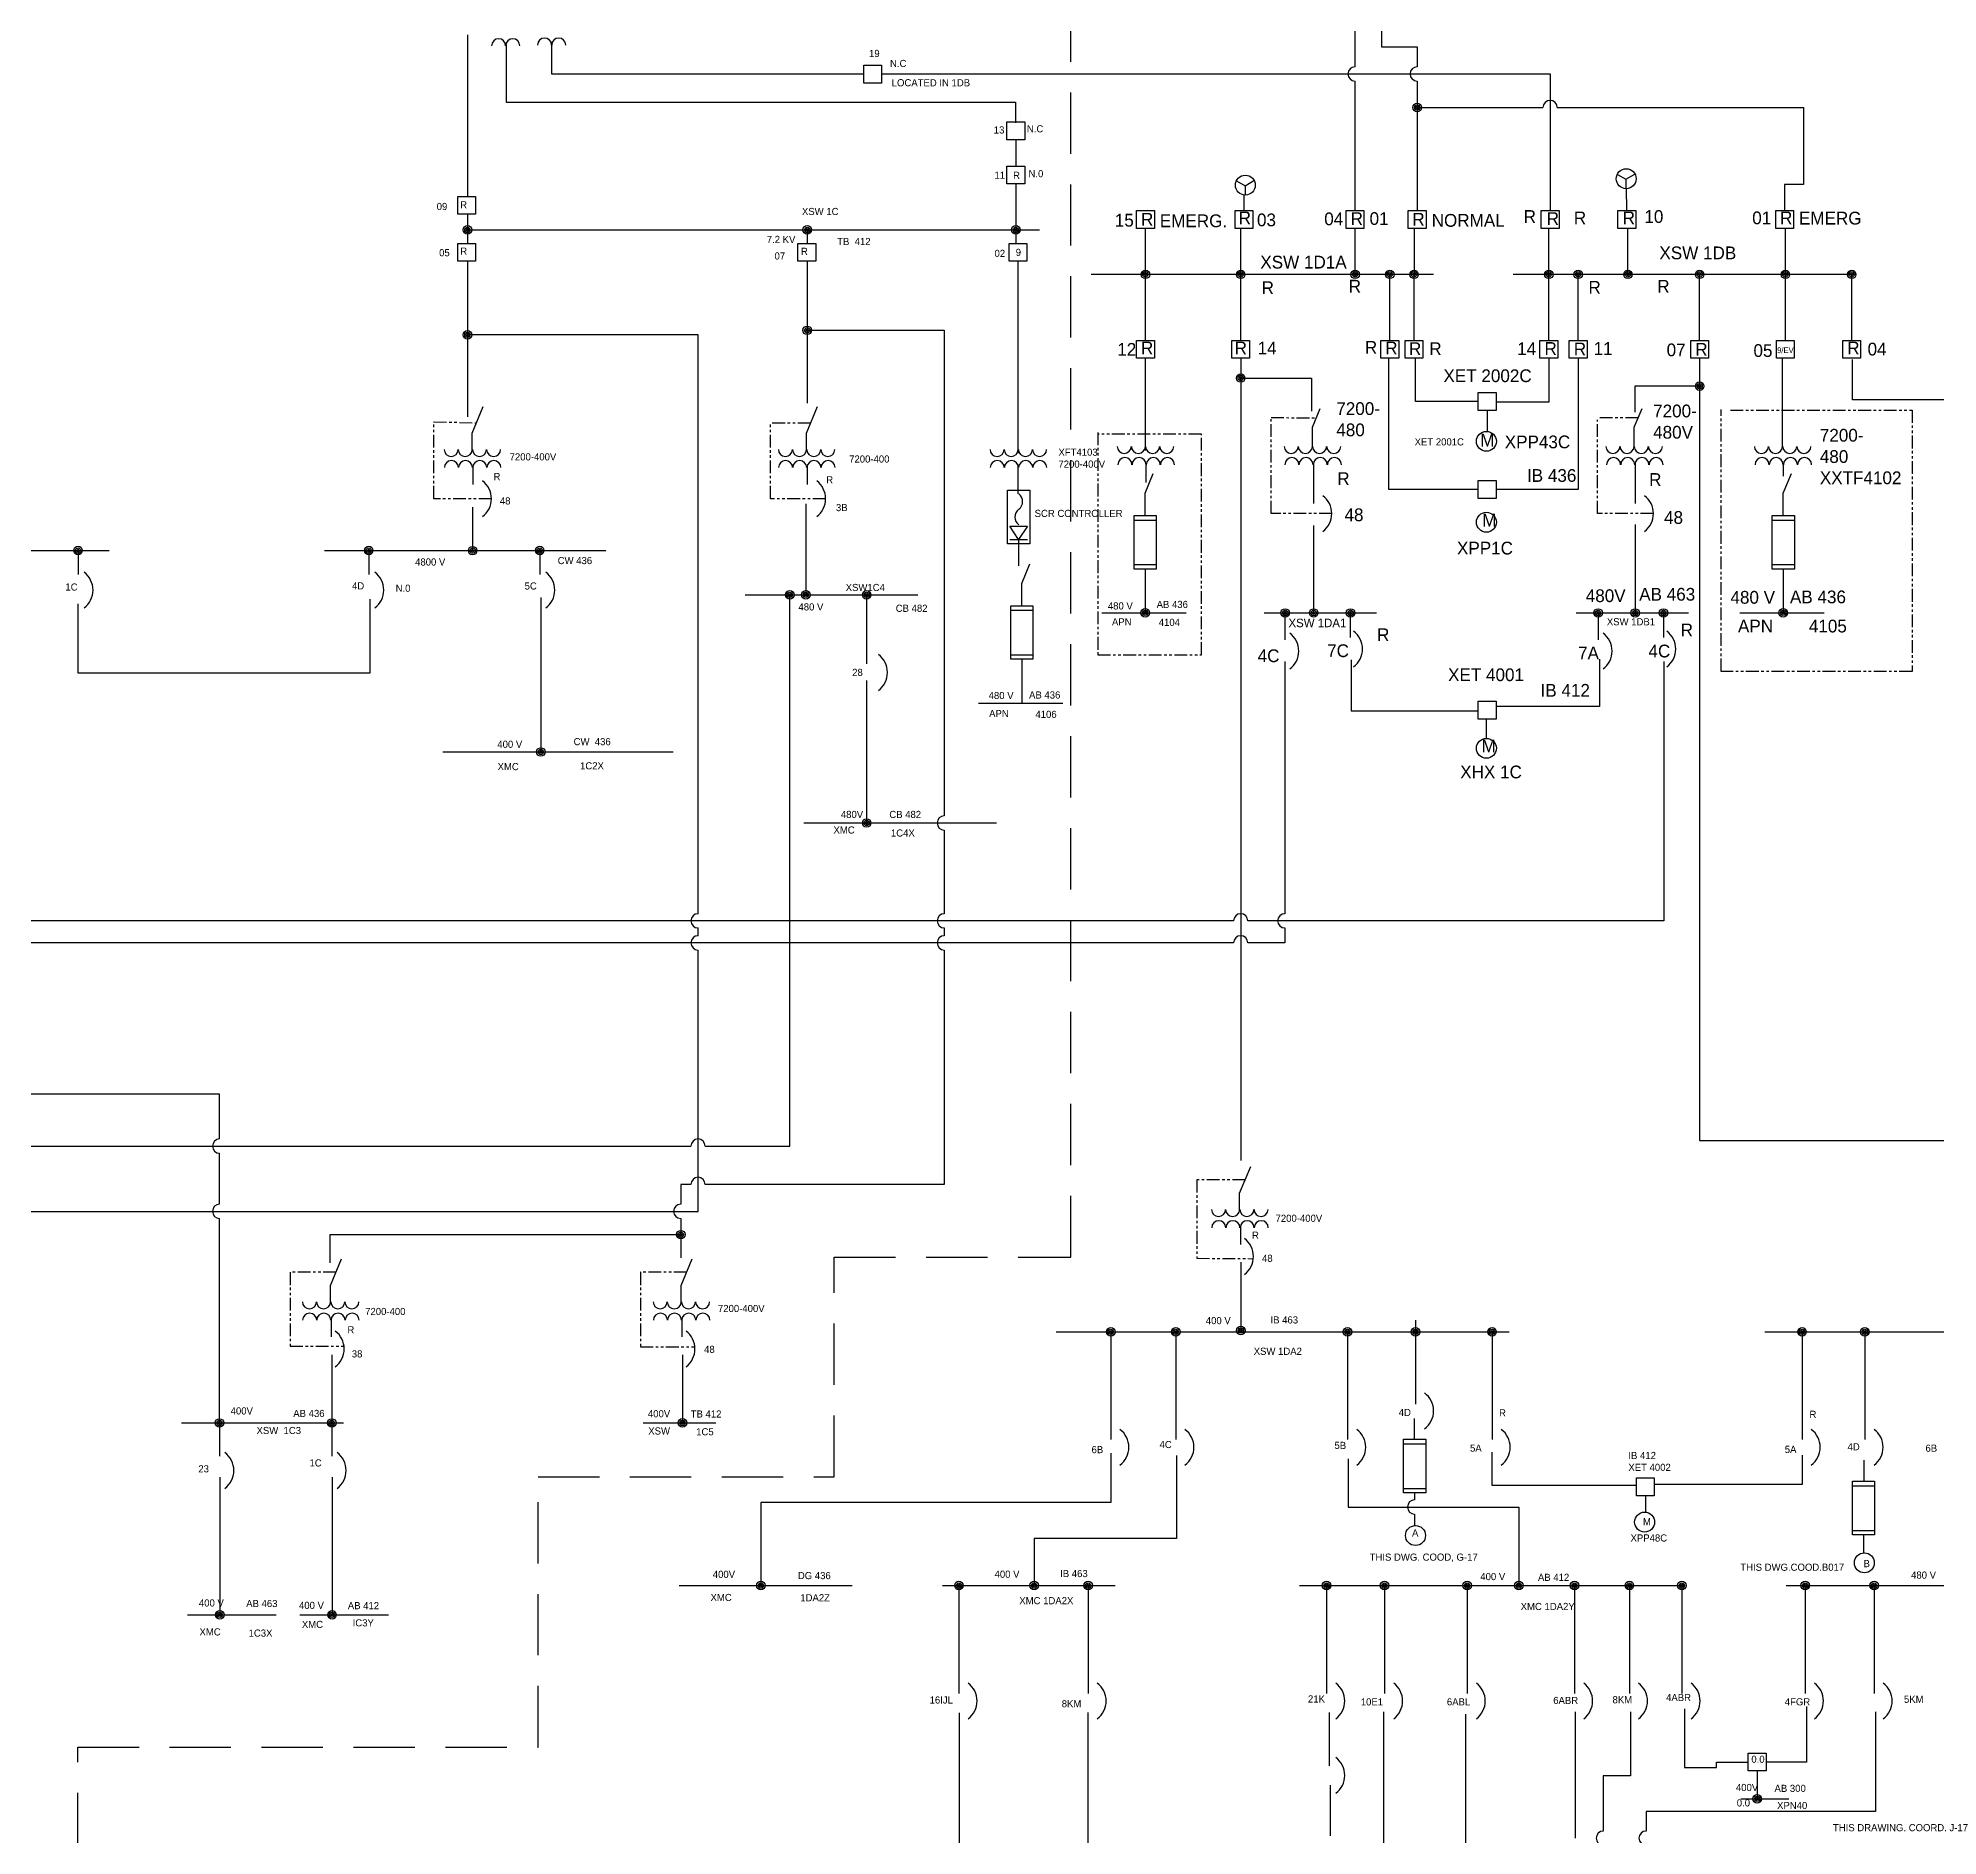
# Model space of a CAD drawing. Header units: millimetres. Extents: x -7 to 317, y -9 to 207.
# Drawn here: x 104.5 to 197.4, y 75.1 to 163.1 of the extents above; entities that cross this region are included whole.
import ezdxf
from ezdxf.enums import TextEntityAlignment as Align

# ---------------------------------------------------------------- set-up
doc = ezdxf.new("R2010")
doc.units = ezdxf.units.MM
doc.header["$LTSCALE"] = 4
doc.header["$MEASUREMENT"] = 0
doc.linetypes.add('HIDDEN', pattern=[0.375, 0.25, -0.125])
doc.linetypes.add('PHANTOM2', pattern=[1.25, 0.625, -0.125, 0.125, -0.125, 0.125, -0.125])
for name, color, linetype in [('hidden', 7, 'HIDDEN'), ('SYMS', 7, 'Continuous'), ('WIRES', 7, 'Continuous')]:
    doc.layers.add(name, color=color, linetype=linetype)
doc.styles.add('WD', font='romans.shx')

# ---------------------------------------------------------------- blocks, each defined once
blk = doc.blocks.new('TF')
for centre in [(51.836, 188.581), (51.935, 188.581)]:
    blk.add_arc(centre, 0.0492, 0, 180)
blk = doc.blocks.new('VT0_01')
for p, q in [((-0.0625, 0.0625), (0.0625, 0.0625)), ((-0.0625, -0.0625), (-0.0625, 0.0625)), ((0.0625, 0.0625), (0.0625, -0.0625)), ((0.0625, -0.0625), (-0.0625, -0.0625))]:
    blk.add_line(p, q)
at = {"style": 'WD', "flags": 1}
for tag, p in [('X4TERM01', (-0.0625, 0)), ('X2TERM01', (0, 0.0625)), ('X1TERM01', (0.0625, 0)), ('X8TERM01', (0, -0.0625))]:
    blk.add_attdef(tag, p, '', height=0.01, dxfattribs=at)
blk = doc.blocks.new('WDDOT')
for radius in [0.03, 0.0187, 0.00929]:
    blk.add_circle((0, 0), radius)
blk = doc.blocks.new('HGF')
for p in [(6.725, 0.277), (6.924, 0.277)]:
    blk.add_blockref('TF', p)
blk = doc.blocks.new('VFU0')
for p, q in [((-0.078, -0.188), (-0.078, 0.188)), ((-0.078, 0.188), (0.078, 0.188)), ((-0.078, 0.156), (0.078, 0.156)), ((0.078, 0.188), (0.078, -0.188)), ((-0.078, -0.156), (0.078, -0.156)), ((0.078, -0.188), (-0.078, -0.188))]:
    blk.add_line(p, q)
at = {"linetype": 'Continuous', "style": 'WD', "width": 0.7, "flags": 8}
blk.add_attdef('TERM01', text='', height=0.1, dxfattribs=at).set_placement((-0.055, 0.207), align=Align.RIGHT)
at = {"style": 'WD', "width": 0.7}
for tag, p in [('INST', (0.188, 0.234)), ('LOC', (0.188, 0.078)), ('DESC1', (0.18, -0.134)), ('DESC2', (0.188, -0.297)), ('DESC3', (0.188, -0.453))]:
    blk.add_attdef(tag, p, '', height=0.125, dxfattribs=at)
blk.add_attdef('RATING1', text='', height=0.0938, rotation=90, dxfattribs=at).set_placement((0, 0), align=Align.MIDDLE_CENTER)
at = {"color": 7, "style": 'WD', "flags": 1}
for tag, p in [('X2TERM01', (0, 0.188)), ('X8TERM02', (0, -0.188))]:
    blk.add_attdef(tag, p, '', height=0.01, dxfattribs=at)
at = {"linetype": 'Continuous', "style": 'WD', "flags": 9}
for tag, p in [('ASSYCODE', (-0.078, -0.105)), ('MFG', (-0.08, -0.088)), ('CAT', (-0.08, -0.073))]:
    blk.add_attdef(tag, text='', height=0.01, dxfattribs=at).set_placement(p, align=Align.RIGHT)
at = {"style": 'WD', "flags": 9}
blk.add_attdef('FAMILY', text='', height=0.01, dxfattribs=at).set_placement((-0.08, -0.036), align=Align.RIGHT)
at = {"linetype": 'Continuous', "style": 'WD', "width": 0.7, "flags": 8}
blk.add_attdef('TERM02', text='', height=0.1, dxfattribs=at).set_placement((-0.041, -0.213), align=Align.TOP_RIGHT)
blk = doc.blocks.new('VT0_02')
blk.add_circle((0, 0), 0.0699)
at = {"style": 'WD', "flags": 1}
for tag, p in [('X4TERM01', (-0.07, 0)), ('X2TERM01', (0, 0.07)), ('X1TERM01', (0.07, 0)), ('X8TERM01', (0, -0.07))]:
    blk.add_attdef(tag, p, '', height=0.01, dxfattribs=at)
blk = doc.blocks.new('KJJ')
for p in [(-11.926, -2.352), (-11.727, -2.352)]:
    blk.add_blockref('TF', p)
blk = doc.blocks.new('HDI1R')
for p, q in [((-0.047, 0), (0.047, 0.062)), ((-0.047, 0.062), (-0.047, -0.062)), ((0.047, -0.062), (-0.047, 0)), ((0.047, 0.062), (0.047, -0.062))]:
    blk.add_line(p, q)
at = {"style": 'WD'}
for tag, width, p in [('INST', 0.7, (0, 0.888)), ('LOC', 0.7, (0, 0.719)), ('DESC1', 0.7, (0, 0.562)), ('DESC2', 0.7, (0, 0.406)), ('RATING1', 0.9, (0.006, 0.094))]:
    blk.add_attdef(tag, text='', height=0.125, dxfattribs=dict(at, width=width)).set_placement(p, align=Align.CENTER)
blk.add_attdef('TAG1', text='', height=0.125, dxfattribs=at).set_placement((0, 0.25), align=Align.CENTER)
for tag, p, height, flags in [('FAMILY', (0.205, 0.152), 0.01, 9), ('WDBLKNAM', (0.205, 0.133), 0.01, 9), ('X4TERM01', (-0.047, 0), 0.0125, 1), ('X1TERM02', (0.047, 0), 0.0125, 1)]:
    blk.add_attdef(tag, p, '', height=height, dxfattribs=dict(at, flags=flags))
at = {"linetype": 'Continuous', "style": 'WD', "flags": 9}
for tag, p in [('ASSYCODE', (0.219, 0.062)), ('MFG', (0.228, 0.089)), ('CAT', (0.23, 0.108))]:
    blk.add_attdef(tag, text='', height=0.01, dxfattribs=at).set_placement(p, align=Align.CENTER)
at = {"linetype": 'Continuous', "style": 'WD', "flags": 8}
blk.add_attdef('TERM01', text='', height=0.125, dxfattribs=at).set_placement((-0.125, -0.031), align=Align.TOP_RIGHT)
blk.add_attdef('TERM02', text='', height=0.125, dxfattribs=at).set_placement((0.109, -0.031), align=Align.TOP_LEFT)
at = {"style": 'WD', "width": 0.9}
blk.add_attdef('RATING2', text='', height=0.125, dxfattribs=at).set_placement((0.006, -0.188), align=Align.TOP_CENTER)
blk = doc.blocks.new('YFUY')
for centre, start, end in [((58.737, 183.802), 36.8699, 143.1301), ((58.845, 183.883), 216.8699, 323.1301)]:
    blk.add_arc(centre, 0.0677, start, end)
blk = doc.blocks.new('HTGCF')
for p, q in [((59.261, 181.618), (59.261, 181.993)), ((59.261, 181.993), (59.417, 181.993)), ((59.417, 181.993), (59.417, 181.618)), ((59.417, 181.618), (59.261, 181.618))]:
    blk.add_line(p, q)
at = {"rotation": 90}
blk.add_blockref('YFUY', (243.182, 123.068), dxfattribs=at)
at = {"layer": 'SYMS', "rotation": 90}
blk.add_blockref('HDI1R', (59.338, 181.694), dxfattribs=at)
blk = doc.blocks.new('TXJTYX')
at = {"layer": 'WIRES'}
for p, q in [((59.335, 181.967), (59.335, 182.174)), ((59.339, 181.648), (59.339, 181.463))]:
    blk.add_line(p, q, dxfattribs=at)
blk.add_blockref('HTGCF', (0, 0))
blk = doc.blocks.new('HT0_02')
blk.add_circle((0, 0), 0.0699)
at = {"style": 'WD', "flags": 1}
for tag, p in [('X4TERM01', (-0.07, 0)), ('X2TERM01', (0, 0.07)), ('X1TERM01', (0.07, 0)), ('X8TERM01', (0, -0.07))]:
    blk.add_attdef(tag, p, '', height=0.01, dxfattribs=at)

msp = doc.modelspace()

# ---------------------------------------------------------------- linework, layer by layer
for p, q in [((181.743, 156.407), (182.161, 156.172)), ((182.161, 156.172), (182.599, 156.427)), ((182.161, 156.166), (182.161, 155.709)), ((163.109, 156.094), (163.527, 155.859)), ((163.527, 155.859), (163.964, 156.114)), ((163.527, 155.853), (163.527, 155.396))]:
    msp.add_line(p, q)
at = {"linetype": 'PHANTOM2', "lineweight": 25, "ltscale": 0.25}
for p, q in [((123.842, 140.541), (123.842, 144.305)), ((123.842, 144.305), (125.929, 144.259)), ((142.272, 144.244), (140.306, 144.244)), ((140.306, 140.541), (140.306, 144.222)), ((164.8, 139.813), (164.8, 144.517)), ((164.8, 144.517), (167.021, 144.495)), ((182.758, 144.495), (180.766, 144.495)), ((180.766, 139.813), (180.766, 144.409)), ((186.824, 132.091), (186.824, 144.908)), ((187.276, 144.878), (196.157, 144.878)), ((196.157, 144.878), (196.157, 132.091)), ((156.317, 143.78), (156.317, 132.901)), ((161.391, 143.709), (156.317, 143.709)), ((161.391, 132.901), (161.391, 143.709)), ((126.66, 140.541), (123.842, 140.541)), ((143.009, 140.541), (140.306, 140.541)), ((167.769, 139.813), (164.8, 139.813)), ((183.505, 139.813), (180.766, 139.813)), ((156.317, 132.901), (161.391, 132.901)), ((196.157, 132.091), (186.824, 132.091)), ((163.53, 107.208), (161.169, 107.208)), ((161.169, 107.208), (161.169, 103.374)), ((161.169, 103.374), (163.928, 103.351)), ((119.055, 102.686), (116.814, 102.686)), ((116.814, 102.686), (116.814, 99.068)), ((136.214, 102.686), (133.947, 102.686)), ((133.947, 102.686), (133.947, 99.036)), ((116.814, 99.068), (119.45, 99.074)), ((133.947, 99.036), (136.612, 99.034))]:
    msp.add_line(p, q, dxfattribs=at)
for centre in [(125.565, 140.541), (141.914, 140.541), (166.673, 139.813), (182.41, 139.813), (106.072, 136.072), (120.293, 136.072), (128.66, 136.072), (165.06, 133.086), (168.178, 133.187), (180.385, 133.086), (183.504, 133.187), (144.938, 132.038), (162.838, 103.458), (118.363, 98.937), (135.522, 98.937), (171.656, 95.904), (156.749, 94.125), (159.931, 94.125), (168.333, 94.125), (175.403, 94.125), (190.568, 94.125), (193.644, 94.125), (112.961, 92.986), (118.453, 92.986), (149.323, 81.708), (155.642, 81.708), (167.307, 81.708), (170.141, 81.708), (174.185, 81.708), (179.437, 81.708), (182.12, 81.708), (184.69, 81.708), (190.724, 81.708), (194.093, 81.708), (167.307, 78.066)]:
    msp.add_arc(centre, 1.095, 306.87001, 53.131)
at = {"layer": 'hidden', "ltscale": 3}
for p, q in [((155.004, 103.426), (155.004, 166.658)), ((143.429, 92.682), (143.429, 103.426)), ((143.429, 103.426), (155.004, 103.426)), ((128.937, 79.442), (128.937, 92.682)), ((128.937, 92.682), (143.429, 92.682)), ((106.417, 51.714), (106.417, 79.442)), ((106.417, 79.442), (128.937, 79.442))]:
    msp.add_line(p, q, dxfattribs=at)
at = {"layer": 'WIRES'}
for p, q in [((170.2, 167.882), (170.2, 162.657)), ((168.909, 161.679), (168.909, 163.962)), ((125.484, 163.248), (125.484, 155.334)), ((127.378, 162.758), (127.378, 159.948)), ((129.595, 162.767), (129.595, 161.33)), ((170.2, 162.657), (171.947, 162.657)), ((171.947, 162.657), (171.947, 161.679)), ((129.595, 161.33), (144.876, 161.33)), ((145.748, 161.33), (178.451, 161.33)), ((168.909, 154.642), (168.909, 160.982)), ((171.947, 160.982), (171.947, 154.642)), ((178.451, 161.33), (178.451, 154.642)), ((127.378, 159.948), (152.298, 159.948)), ((152.298, 159.948), (152.298, 158.941)), ((171.947, 159.686), (178.102, 159.686)), ((178.8, 159.686), (190.853, 159.686)), ((190.853, 159.686), (190.853, 155.92)), ((152.315, 158.107), (152.315, 156.823)), ((152.315, 155.951), (152.315, 153.031)), ((163.477, 154.642), (163.477, 155.401)), ((182.203, 154.642), (182.193, 155.747)), ((190.853, 155.92), (189.922, 155.92)), ((189.922, 155.92), (189.922, 154.642)), ((125.484, 154.462), (125.484, 153.031)), ((125.484, 153.696), (153.472, 153.696)), ((142.107, 153.696), (142.107, 153.031)), ((158.654, 151.5), (158.654, 153.77)), ((163.325, 151.5), (163.325, 153.77)), ((168.912, 151.52), (168.912, 153.77)), ((171.816, 151.515), (171.816, 153.77)), ((178.392, 151.545), (178.392, 153.77)), ((182.258, 151.52), (182.258, 153.77)), ((189.959, 151.524), (189.959, 153.77)), ((125.484, 152.159), (125.484, 144.546)), ((142.107, 152.159), (142.107, 145.213)), ((152.417, 152.159), (152.417, 142.774)), ((172.742, 151.52), (155.999, 151.52)), ((158.653, 148.285), (158.653, 151.52)), ((163.314, 148.285), (163.314, 151.52)), ((170.606, 148.285), (170.606, 151.52)), ((171.793, 148.285), (171.793, 151.52)), ((193.384, 151.52), (176.642, 151.52)), ((178.385, 148.285), (178.385, 151.52)), ((179.821, 148.285), (179.821, 151.52)), ((185.766, 148.285), (185.766, 151.52)), ((189.959, 148.285), (189.959, 151.52)), ((193.204, 148.285), (193.204, 151.52)), ((142.107, 148.783), (148.814, 148.783)), ((148.814, 148.783), (148.814, 125.022)), ((136.768, 148.563), (125.484, 148.563)), ((136.768, 120.232), (136.768, 148.563)), ((158.653, 142.897), (158.653, 147.413)), ((163.314, 147.413), (163.314, 108.161)), ((170.568, 140.999), (170.568, 147.413)), ((171.864, 145.299), (171.864, 147.413)), ((178.385, 147.413), (178.385, 145.259)), ((179.821, 147.413), (179.821, 140.999)), ((185.766, 147.413), (185.766, 109.141)), ((189.822, 143.088), (189.822, 147.413)), ((193.241, 145.378), (193.241, 147.358)), ((163.314, 146.448), (166.785, 146.448)), ((166.785, 146.448), (166.785, 144.821)), ((185.766, 146.052), (182.595, 146.052)), ((182.595, 146.052), (182.595, 144.777)), ((125.718, 143.749), (126.259, 145.057)), ((142.067, 143.749), (142.609, 145.057)), ((174.933, 145.299), (171.864, 145.299)), ((178.385, 145.259), (175.799, 145.259)), ((200.133, 145.378), (193.241, 145.378)), ((166.833, 144.042), (167.209, 144.949)), ((175.369, 144.863), (175.369, 143.849)), ((182.57, 144.042), (182.946, 144.949)), ((125.718, 142.86), (125.718, 143.749)), ((142.067, 142.86), (142.067, 143.749)), ((166.833, 143.085), (166.833, 144.042)), ((182.57, 143.085), (182.57, 144.042)), ((158.669, 142.265), (158.669, 141.336)), ((166.882, 142.276), (166.882, 140.315)), ((182.619, 142.276), (182.619, 140.315)), ((189.855, 142.225), (189.855, 141.646)), ((125.755, 142.1), (125.755, 141.242)), ((142.105, 142.1), (142.105, 141.242)), ((158.64, 140.812), (159.039, 141.777)), ((189.855, 140.812), (190.254, 141.777)), ((158.64, 139.717), (158.64, 140.812)), ((174.933, 140.999), (170.568, 140.999)), ((179.821, 140.999), (175.805, 140.999)), ((189.855, 139.717), (189.855, 140.812)), ((125.739, 140.122), (125.739, 138.001)), ((142.041, 140.296), (142.041, 135.788)), ((166.883, 139.237), (166.883, 134.951)), ((182.611, 139.281), (182.611, 134.869)), ((94.188, 138.001), (107.955, 138.001)), ((106.433, 138.003), (106.433, 136.831)), ((118.489, 138.001), (132.257, 138.001)), ((120.654, 138.003), (120.654, 136.831)), ((129.02, 138.003), (129.02, 136.831)), ((152.605, 136.398), (153.004, 137.362)), ((158.64, 137.1), (158.64, 134.979)), ((189.855, 137.1), (189.855, 134.979)), ((139.068, 135.839), (147.525, 135.839)), ((141.254, 108.861), (141.254, 135.839)), ((145.013, 135.839), (145.013, 132.459)), ((152.605, 135.302), (152.605, 136.398)), ((106.427, 135.399), (106.427, 132.02)), ((120.727, 132.02), (120.727, 135.632)), ((129.074, 135.707), (129.074, 128.148)), ((156.516, 134.957), (160.646, 134.957)), ((164.467, 134.951), (169.959, 134.951)), ((165.473, 134.951), (165.473, 133.632)), ((168.672, 134.951), (168.672, 133.753)), ((179.721, 134.951), (185.213, 134.951)), ((180.798, 134.951), (180.798, 133.632)), ((183.998, 134.951), (183.998, 133.753)), ((187.731, 134.957), (191.861, 134.957)), ((106.427, 132.02), (120.727, 132.02)), ((152.605, 132.686), (152.605, 130.565)), ((165.47, 132.581), (165.47, 120.232)), ((168.721, 132.652), (168.721, 130.16)), ((180.873, 132.688), (180.873, 130.367)), ((184.016, 132.581), (184.016, 119.884)), ((145.013, 131.639), (145.013, 124.57)), ((150.481, 130.543), (154.611, 130.543)), ((168.721, 130.16), (174.933, 130.16)), ((180.873, 130.367), (175.805, 130.367)), ((175.333, 128.815), (175.333, 129.761)), ((124.273, 128.148), (135.551, 128.148)), ((141.938, 124.673), (151.369, 124.673)), ((148.814, 124.324), (148.814, 120.232)), ((162.965, 119.884), (103.27, 119.884)), ((136.768, 119.155), (136.768, 119.535)), ((148.814, 119.535), (148.814, 119.155)), ((184.016, 119.884), (163.663, 119.884)), ((165.47, 119.535), (165.47, 118.806)), ((162.965, 118.806), (94.907, 118.806)), ((136.768, 105.668), (136.768, 118.457)), ((148.814, 118.457), (148.814, 106.985)), ((165.47, 118.806), (163.663, 118.806)), ((113.36, 111.403), (97.956, 111.403)), ((113.36, 109.21), (113.36, 111.403)), ((101.474, 108.861), (136.419, 108.861)), ((137.116, 108.861), (141.254, 108.861)), ((185.766, 109.141), (201.246, 109.141)), ((113.36, 106.017), (113.36, 108.512)), ((163.259, 106.554), (163.801, 107.861)), ((136.419, 106.985), (135.921, 106.985)), ((135.921, 106.985), (135.921, 106.017)), ((148.814, 106.985), (137.116, 106.985)), ((163.259, 105.665), (163.259, 106.554)), ((42.323, 105.668), (136.768, 105.668)), ((113.36, 95.303), (113.36, 105.32)), ((135.921, 105.32), (135.921, 103.388)), ((118.766, 103.146), (118.766, 104.529)), ((118.766, 104.529), (135.921, 104.529)), ((163.297, 104.905), (163.297, 104.047)), ((118.784, 102.032), (119.326, 103.34)), ((135.943, 102.032), (136.485, 103.34)), ((163.323, 103.176), (163.323, 99.814)), ((118.784, 101.143), (118.784, 102.032)), ((135.943, 101.143), (135.943, 102.032)), ((118.822, 100.384), (118.822, 99.525)), ((135.981, 100.384), (135.981, 99.525)), ((154.285, 99.773), (176.44, 99.773)), ((156.955, 99.773), (156.955, 94.497)), ((160.137, 99.773), (160.137, 94.497)), ((168.539, 99.773), (168.539, 94.497)), ((171.863, 100.346), (171.863, 96.23)), ((175.609, 99.773), (175.609, 94.497)), ((188.95, 99.773), (211.105, 99.773)), ((190.775, 99.773), (190.775, 94.497)), ((193.85, 99.773), (193.85, 94.497)), ((118.848, 98.655), (118.848, 95.292)), ((136.006, 98.655), (136.006, 95.292)), ((111.5, 95.314), (119.429, 95.314)), ((113.356, 95.314), (113.356, 93.688)), ((118.847, 95.314), (118.847, 93.688)), ((134.088, 95.317), (137.642, 95.317)), ((171.824, 94.51), (171.824, 95.536)), ((175.597, 93.885), (175.597, 92.264)), ((156.957, 93.828), (156.957, 91.415)), ((160.177, 93.728), (160.177, 89.652)), ((168.574, 93.56), (168.574, 91.2)), ((190.778, 93.732), (190.778, 92.298)), ((193.803, 93.497), (193.803, 92.454)), ((113.368, 92.666), (113.368, 85.895)), ((118.86, 92.666), (118.86, 85.895)), ((175.597, 92.264), (182.673, 92.264)), ((190.778, 92.298), (183.545, 92.298)), ((156.957, 91.415), (139.839, 91.415)), ((139.839, 91.415), (139.839, 87.356)), ((168.574, 91.2), (176.919, 91.2)), ((171.824, 91.893), (171.824, 91.549)), ((176.919, 91.2), (176.919, 87.356)), ((183.109, 91.755), (183.109, 90.95)), ((171.824, 90.851), (171.824, 90.289)), ((160.177, 89.652), (153.217, 89.652)), ((153.217, 89.652), (153.217, 87.36)), ((193.783, 89.838), (193.783, 89.493)), ((193.783, 89.516), (193.783, 88.953)), ((135.846, 87.356), (144.307, 87.356)), ((148.718, 87.356), (157.179, 87.356)), ((149.53, 87.355), (149.53, 82.079)), ((155.848, 87.355), (155.848, 82.079)), ((166.182, 87.356), (184.972, 87.356)), ((167.513, 87.355), (167.513, 82.079)), ((170.348, 87.355), (170.348, 82.079)), ((174.391, 87.355), (174.391, 82.079)), ((179.644, 87.355), (179.644, 82.079)), ((182.327, 87.355), (182.327, 82.079)), ((184.896, 87.355), (184.896, 82.079)), ((190.005, 87.356), (210.755, 87.356)), ((190.93, 87.355), (190.93, 82.079)), ((194.299, 87.355), (194.299, 82.079)), ((111.794, 85.923), (116.123, 85.923)), ((117.286, 85.923), (121.615, 85.923)), ((149.547, 81.134), (149.547, 74.61)), ((155.843, 81.15), (155.843, 70.773)), ((167.648, 81.141), (167.648, 78.537)), ((170.294, 81.177), (170.294, 68.494)), ((174.318, 81.057), (174.318, 64.663)), ((179.671, 81.177), (179.671, 74.992)), ((182.378, 81.172), (182.378, 78.049)), ((185.024, 81.326), (185.024, 78.458)), ((190.989, 81.439), (190.989, 78.721)), ((194.375, 81.172), (194.375, 76.302)), ((185.024, 78.458), (186.585, 78.458)), ((186.585, 78.458), (186.585, 78.721)), ((186.585, 78.721), (188.147, 78.721)), ((188.583, 78.285), (188.583, 76.921)), ((190.989, 78.721), (189.019, 78.721)), ((167.69, 77.585), (167.69, 75.108)), ((182.378, 78.049), (181.053, 78.049)), ((181.053, 78.049), (181.053, 75.341)), ((194.375, 76.302), (183.146, 76.302)), ((183.146, 76.302), (183.146, 75.341)), ((187.786, 76.921), (190.133, 76.921))]:
    msp.add_line(p, q, dxfattribs=at)
for centre, start, end in [((168.909, 161.33), 90, 270), ((171.947, 161.33), 90, 270), ((178.451, 159.686), 0, 180), ((148.814, 124.673), 90, 270), ((136.768, 119.884), 90, 270), ((148.814, 119.884), 90, 270), ((163.314, 119.884), 0, 180), ((165.47, 119.884), 90, 270), ((136.768, 118.806), 90, 270), ((148.814, 118.806), 90, 270), ((163.314, 118.806), 0, 180), ((113.36, 108.861), 90, 270), ((136.768, 108.861), 0, 180), ((136.768, 106.985), 0, 180), ((113.36, 105.668), 90, 270), ((135.921, 105.668), 90, 270), ((171.824, 91.2), 90, 270), ((181.053, 74.992), 90, 270), ((183.146, 74.992), 90, 270)]:
    msp.add_arc(centre, 0.349, start, end, dxfattribs=at)

# ---------------------------------------------------------------- block references
at = {"xscale": 6.976589873819913, "yscale": 6.976589873819913, "zscale": 6.976589873819913}
for name, p in [('TF', (-234.628, -1152.945)), ('TF', (-232.38, -1152.909)), ('KJJ', (-153.736, -1157.181)), ('KJJ', (-137.387, -1157.181)), ('KJJ', (-127.03, -1157.181)), ('TXJTYX', (-261.533, -1128.733)), ('HGF', (-250.906, -1175.377)), ('HGF', (-242.738, -1175.377)), ('HGF', (-227.001, -1175.377)), ('HGF', (-219.737, -1175.377)), ('KJJ', (-116.195, -1194.376)), ('KJJ', (-160.67, -1198.898)), ('KJJ', (-143.511, -1198.898))]:
    msp.add_blockref(name, p, dxfattribs=at)
at = {"xscale": 6.976589873819913, "yscale": 6.976589873819913, "zscale": 6.976589873819913, "rotation": 180}
for name, p in [('KJJ', (405.202, 1442.2)), ('KJJ', (421.552, 1442.2)), ('KJJ', (431.908, 1442.2)), ('HGF', (568.251, 1460.69)), ('HGF', (576.42, 1460.69)), ('HGF', (592.157, 1460.69)), ('HGF', (599.421, 1460.69)), ('KJJ', (442.744, 1405.005)), ('KJJ', (398.269, 1400.484)), ('KJJ', (415.427, 1400.484))]:
    msp.add_blockref(name, p, dxfattribs=at)
at = {"layer": 'SYMS', "xscale": 6.976589873819913, "yscale": 6.976589873819913, "zscale": 6.976589873819913}
for name, p in [('VT0_01', (145.312, 161.317)), ('WDDOT', (171.947, 159.686)), ('VT0_01', (152.315, 158.543)), ('VT0_01', (152.315, 156.387)), ('HT0_02', (163.54, 155.889)), ('HT0_02', (182.174, 156.202)), ('VT0_01', (125.444, 154.898)), ('VT0_01', (158.653, 154.206)), ('VT0_01', (163.477, 154.206)), ('VT0_01', (168.909, 154.206)), ('VT0_01', (171.947, 154.206)), ('VT0_01', (178.451, 154.206)), ('VT0_01', (182.203, 154.206)), ('VT0_01', (189.922, 154.206)), ('WDDOT', (125.484, 153.696)), ('WDDOT', (142.107, 153.696)), ('WDDOT', (152.317, 153.696)), ('VT0_01', (125.444, 152.595)), ('VT0_01', (142.091, 152.595)), ('VT0_01', (152.417, 152.595)), ('WDDOT', (158.653, 151.52)), ('WDDOT', (163.314, 151.52)), ('WDDOT', (168.912, 151.52)), ('WDDOT', (170.606, 151.52)), ('WDDOT', (171.793, 151.52)), ('WDDOT', (178.385, 151.52)), ('WDDOT', (179.821, 151.52)), ('WDDOT', (182.258, 151.52)), ('WDDOT', (185.766, 151.52)), ('WDDOT', (189.959, 151.52)), ('WDDOT', (193.204, 151.52)), ('WDDOT', (125.484, 148.563)), ('WDDOT', (142.107, 148.783)), ('VT0_01', (158.653, 147.849)), ('VT0_01', (163.314, 147.849)), ('VT0_01', (170.606, 147.849)), ('VT0_01', (171.793, 147.849)), ('VT0_01', (178.385, 147.849)), ('VT0_01', (179.821, 147.849)), ('VT0_01', (185.766, 147.849)), ('VT0_01', (189.959, 147.849)), ('VT0_01', (193.204, 147.849)), ('WDDOT', (163.314, 146.448)), ('WDDOT', (185.766, 146.052)), ('VT0_01', (175.369, 145.299)), ('VT0_02', (175.333, 143.35)), ('VT0_01', (175.369, 140.995)), ('VFU0', (158.64, 138.408)), ('VT0_02', (175.333, 139.39)), ('VFU0', (189.855, 138.408)), ('WDDOT', (106.433, 138.003)), ('WDDOT', (120.654, 138.003)), ('WDDOT', (125.739, 138.001)), ('WDDOT', (129.02, 138.003)), ('WDDOT', (141.254, 135.839)), ('WDDOT', (142.041, 135.839)), ('WDDOT', (145.013, 135.839)), ('VFU0', (152.605, 133.994)), ('WDDOT', (158.64, 134.957)), ('WDDOT', (165.491, 134.951)), ('WDDOT', (166.883, 134.951)), ('WDDOT', (168.69, 134.951)), ('WDDOT', (180.798, 134.951)), ('WDDOT', (182.611, 134.951)), ('WDDOT', (183.998, 134.951)), ('WDDOT', (189.855, 134.957)), ('VT0_01', (175.369, 130.197)), ('WDDOT', (129.074, 128.148)), ('VT0_02', (175.333, 128.328)), ('WDDOT', (145.013, 124.673)), ('WDDOT', (135.921, 104.529)), ('WDDOT', (156.955, 99.773)), ('WDDOT', (160.137, 99.773)), ('WDDOT', (163.323, 99.839)), ('WDDOT', (168.539, 99.773)), ('WDDOT', (171.863, 99.773)), ('WDDOT', (175.609, 99.773)), ('WDDOT', (190.775, 99.773)), ('WDDOT', (193.85, 99.773)), ('WDDOT', (113.356, 95.314)), ('WDDOT', (118.847, 95.314)), ('WDDOT', (136.006, 95.317)), ('VFU0', (171.824, 93.201)), ('VT0_01', (183.109, 92.191)), ('VFU0', (193.783, 91.146)), ('HT0_02', (171.864, 89.804)), ('HT0_02', (183.074, 90.463)), ('HT0_02', (193.823, 88.468)), ('WDDOT', (139.839, 87.356)), ('WDDOT', (149.53, 87.355)), ('WDDOT', (153.208, 87.356)), ('WDDOT', (155.848, 87.355)), ('WDDOT', (167.513, 87.355)), ('WDDOT', (170.348, 87.355)), ('WDDOT', (174.391, 87.355)), ('WDDOT', (176.919, 87.356)), ('WDDOT', (179.644, 87.355)), ('WDDOT', (182.327, 87.355)), ('WDDOT', (184.896, 87.355)), ('WDDOT', (190.93, 87.355)), ('WDDOT', (194.299, 87.355)), ('WDDOT', (113.368, 85.923)), ('WDDOT', (118.86, 85.923)), ('VT0_01', (188.583, 78.721)), ('WDDOT', (188.583, 76.921))]:
    msp.add_blockref(name, p, dxfattribs=at)

# ---------------------------------------------------------------- texts
at = {"attachment_point": 1}
for s, heights, insert, char_height in [('19', [0], (145.132, 162.507), 0.3488), ('N.C', [0], (146.158, 162.016), 0.3488), ('LOCATED IN 1DB', [0], (146.24, 161.073), 0.34883), ('13', [0], (151.233, 158.763), 0.3488), ('N.C', [0], (152.854, 158.818), 0.3488), ('11', [0], (151.266, 156.551), 0.3488), ('R', [0.356], (152.178, 156.544), 0.349), ('N.0', [0], (152.932, 156.622), 0.3488), ('09', [0], (123.98, 155.018), 0.3488), ('R', [0], (125.132, 155.098), 0.349), ('XSW 1C', [0], (141.85, 154.773), 0.3488), ('15', [0], (157.155, 154.484), 0.6245), ('R', [0], (158.435, 154.531), 0.625), ('EMERG.', [0], (159.357, 154.455), 0.6245), ('R', [0], (163.214, 154.597), 0.625), ('03', [0], (164.11, 154.498), 0.6245), ('04', [0], (167.401, 154.549), 0.6245), ('R', [0], (168.69, 154.564), 0.625), ('01', [0], (169.619, 154.564), 0.6245), ('R', [0], (171.711, 154.531), 0.625), ('NORMAL', [0], (172.657, 154.475), 0.6245), ('R', [0], (177.154, 154.664), 0.625), ('R', [0], (178.282, 154.564), 0.625), ('R', [0], (179.61, 154.597), 0.625), ('R', [0], (182, 154.597), 0.625), ('10', [0], (183.062, 154.664), 0.6245), ('01', [0], (188.339, 154.597), 0.6245), ('R', [0], (189.7, 154.597), 0.625), ('EMERG', [0], (190.624, 154.585), 0.6245), ('7.2 KV', [0], (140.128, 153.406), 0.3488), ('05', [0], (124.099, 152.756), 0.3488), ('R', [0], (125.132, 152.835), 0.349), ('07', [0], (140.508, 152.596), 0.3488), ('R', [0], (141.8, 152.823), 0.349), ('TB  412', [0], (143.573, 153.304), 0.3488), ('02', [0], (151.27, 152.723), 0.3488), ('9', [0], (152.309, 152.772), 0.349), ('XSW 1D1A', [0], (164.274, 152.432), 0.6245), ('XSW 1DB', [0], (183.797, 152.885), 0.6245), ('R', [0], (164.339, 151.178), 0.625), ('R', [0], (168.597, 151.254), 0.625), ('R', [0], (180.327, 151.197), 0.625), ('R', [0], (183.693, 151.247), 0.625), ('12', [0], (157.273, 148.162), 0.6245), ('R', [0], (158.435, 148.228), 0.625), ('R', [0], (163.015, 148.228), 0.625), ('14', [0], (164.143, 148.228), 0.6245), ('R', [0], (169.387, 148.261), 0.625), ('R', [0], (170.383, 148.228), 0.625), ('R', [0], (171.545, 148.195), 0.625), ('R', [0], (172.541, 148.195), 0.625), ('14', [0], (176.84, 148.196), 0.6245), ('R', [0], (178.174, 148.205), 0.625), ('R', [0], (179.61, 148.18), 0.625), ('11', [0], (180.575, 148.205), 0.6245), ('07', [0], (184.151, 148.137), 0.6245), ('R', [0], (185.551, 148.162), 0.625), ('05', [0], (188.399, 148.105), 0.6245), ('9/EV', [0], (189.557, 147.947), 0.2791), ('R', [0], (192.986, 148.228), 0.625), ('04', [0], (193.982, 148.177), 0.6245), ('XET 2002C', [0], (173.232, 146.873), 0.6245), ('7200-\\P480', [0], (167.991, 145.265), 0.6245), ('7200-\\P480V', [0], (183.49, 145.148), 0.6245), ('XET 2001C', [0], (171.823, 143.498), 0.3488), ('M', [0], (175.034, 143.722), 0.625), ('XPP43C', [0], (176.231, 143.635), 0.6245), ('7200-\\P480\\PXXTF4102', [0], (191.645, 143.96), 0.6245), ('7200-400V', [0], (127.548, 142.766), 0.3488), ('7200-400', [0], (144.159, 142.66), 0.3488), ('XFT4103\\P7200-400V', [0], (154.397, 142.993), 0.3488), ('R', [0], (126.76, 141.798), 0.349), ('R', [0], (143.038, 141.641), 0.349), ('R', [0], (168.038, 141.839), 0.625), ('IB 436', [0], (177.32, 141.992), 0.6245), ('R', [0], (183.294, 141.793), 0.625), ('48', [0], (127.071, 140.61), 0.3488), ('3B', [0], (143.513, 140.282), 0.3488), ('SCR CONTROLLER', [0], (153.232, 139.998), 0.34883), ('48', [0], (168.392, 140.068), 0.6245), ('M', [0], (175.129, 139.803), 0.625), ('48', [0], (184.024, 139.936), 0.6245), ('4800 V', [0], (122.924, 137.621), 0.3488), ('CW 436', [0], (129.9, 137.69), 0.3488), ('XPP1C', [0], (173.895, 138.438), 0.6245), ('1C', [0], (105.816, 136.395), 0.3488), ('4D', [0], (119.84, 136.452), 0.3488), ('N.0', [0], (121.972, 136.336), 0.3488), ('5C', [0], (128.283, 136.446), 0.3488), ('XSW1C4', [0], (143.989, 136.374), 0.3488), ('480V', [0], (180.195, 136.109), 0.6245), ('AB 463', [0], (182.809, 136.178), 0.6245), ('480 V', [0], (187.273, 136.029), 0.6245), ('AB 436', [0], (190.184, 136.049), 0.6245), ('480 V', [0], (141.678, 135.423), 0.3488), ('CB 482', [0], (146.437, 135.355), 0.3488), ('480 V', [0], (156.815, 135.471), 0.3488), ('AB 436', [0], (159.201, 135.544), 0.3488), ('APN', [0], (157.016, 134.691), 0.3488), ('4104', [0], (159.305, 134.667), 0.3488), ('XSW 1DA1', [0], (165.651, 134.672), 0.4186), ('R', [0], (169.985, 134.197), 0.625), ('XSW 1DB1', [0], (181.226, 134.696), 0.3488), ('R', [0], (184.839, 134.429), 0.625), ('APN', [0], (187.641, 134.622), 0.6245), ('4105', [0], (191.109, 134.622), 0.6245), ('4C', [0], (164.143, 133.169), 0.6245), ('7C', [0], (167.542, 133.416), 0.6245), ('7A', [0], (179.819, 133.304), 0.6245), ('4C', [0], (183.262, 133.4), 0.6245), ('28', [0], (144.306, 132.217), 0.3488), ('XET 4001', [0], (173.459, 132.24), 0.6245), ('480 V', [0], (150.983, 131.087), 0.3488), ('AB 436', [0], (152.96, 131.112), 0.3488), ('IB 412', [0], (177.984, 131.477), 0.6245), ('APN', [0], (151.007, 130.203), 0.3488), ('4106', [0], (153.272, 130.164), 0.3488), ('400 V', [0], (126.947, 128.699), 0.3488), ('CW  436', [0], (130.679, 128.828), 0.3488), ('M', [0], (175.096, 128.757), 0.625), ('XMC', [0], (126.96, 127.608), 0.3488), ('1C2X', [0], (130.994, 127.646), 0.3488), ('XHX 1C', [0], (174.053, 127.483), 0.6245), ('480V', [0], (143.753, 125.267), 0.3488), ('CB 482', [0], (146.123, 125.267), 0.3488), ('XMC', [0], (143.392, 124.505), 0.3488), ('1C4X', [0], (146.202, 124.359), 0.3488), ('7200-400V', [0], (165.019, 105.504), 0.3488), ('R', [0], (163.868, 104.673), 0.349), ('48', [0], (164.357, 103.545), 0.3488), ('7200-400', [0], (120.482, 100.944), 0.3488), ('7200-400V', [0], (137.741, 101.09), 0.3488), ('400 V', [0], (161.607, 100.496), 0.3488), ('IB 463', [0], (164.771, 100.53), 0.3488), ('R', [0.356], (119.614, 100.046), 0.349), ('38', [0], (119.827, 98.868), 0.3488), ('48', [0], (137.063, 99.09), 0.3488), ('XSW 1DA2', [0], (163.95, 98.995), 0.3488), ('400V', [0], (113.901, 96.076), 0.3488), ('AB 436', [0], (116.964, 95.954), 0.3488), ('400V', [0], (134.314, 95.941), 0.3488), ('TB 412', [0], (136.406, 95.926), 0.3488), ('4D', [0], (171.045, 96.002), 0.3488), ('R', [0], (175.953, 95.981), 0.349), ('R', [0.356], (191.139, 95.911), 0.349), ('XSW  1C3', [0], (115.167, 95.119), 0.3488), ('XSW', [0], (134.332, 95.096), 0.3488), ('1C5', [0], (136.674, 95.057), 0.3488), ('6B', [0], (156.017, 94.183), 0.3488), ('4C', [0], (159.344, 94.432), 0.3488), ('5B', [0], (167.902, 94.39), 0.3488), ('5A', [0], (174.533, 94.255), 0.3488), ('IB 412\\PXET 4002', [0], (182.279, 93.897), 0.3488), ('5A', [0], (189.93, 94.195), 0.3488), ('4D', [0], (193.001, 94.323), 0.3488), ('6B', [0], (196.814, 94.253), 0.3488), ('23', [0], (112.319, 93.243), 0.3488), ('1C', [0], (117.758, 93.532), 0.3488), ('M', [0], (182.992, 90.658), 0.349), ('A', [0], (171.695, 90.102), 0.349), ('XPP48C', [0], (182.386, 89.86), 0.3488), ('THIS DWG. COOD, G-17', [0], (169.622, 88.922), 0.34883), ('THIS DWG.COOD.B017', [0], (187.755, 88.428), 0.34883), ('B', [0], (193.784, 88.605), 0.349), ('400V', [0], (137.488, 88.08), 0.3488), ('DG 436', [0], (141.649, 88.018), 0.3488), ('400 V', [0], (151.273, 88.086), 0.3488), ('IB 463', [0], (154.48, 88.118), 0.3488), ('400 V', [0], (175.036, 87.97), 0.3488), ('AB 412', [0], (177.856, 87.933), 0.3488), ('480 V', [0], (196.11, 88.044), 0.3488), ('400 V', [0], (112.348, 86.679), 0.3488), ('AB 463', [0], (114.662, 86.651), 0.3488), ('400 V', [0], (117.244, 86.561), 0.3488), ('AB 412', [0], (119.632, 86.548), 0.3488), ('XMC', [0], (137.378, 86.949), 0.3488), ('1DA2Z', [0], (141.769, 86.935), 0.3488), ('XMC 1DA2X', [0], (152.483, 86.791), 0.3488), ('XMC 1DA2Y', [0], (177.01, 86.508), 0.3488), ('XMC', [0], (117.385, 85.629), 0.3488), ('IC3Y', [0], (119.87, 85.706), 0.3488), ('XMC', [0], (112.377, 85.263), 0.3488), ('1C3X', [0], (114.778, 85.205), 0.3488), ('16IJL', [0], (148.094, 81.931), 0.3488), ('21K', [0], (166.605, 81.981), 0.3488), ('10E1', [0], (169.188, 81.839), 0.3488), ('6ABL', [0], (173.4, 81.839), 0.3488), ('6ABR', [0], (178.603, 81.91), 0.3488), ('8KM', [0], (181.505, 81.945), 0.3488), ('4ABR', [0], (184.124, 82.051), 0.3488), ('4FGR', [0], (189.931, 81.841), 0.3488), ('5KM', [0], (195.761, 81.966), 0.3488), ('8KM', [0], (154.558, 81.748), 0.3488), ('0.0', [0], (188.295, 79.032), 0.3488), ('400V', [0], (187.54, 77.649), 0.3488), ('AB 300', [0], (189.428, 77.607), 0.3488), ('0.0', [0], (187.582, 76.894), 0.3488), ('XPN40', [0], (189.554, 76.768), 0.3488), ('THIS DRAWING. COORD. J-17', [0], (192.287, 75.683), 0.34883)]:
    msp.add_mtext_dynamic_manual_height_columns(s, width=9.68104, gutter_width=260.215, heights=heights, dxfattribs=dict(at, insert=insert, char_height=char_height))

doc.saveas('drawing.dxf')
